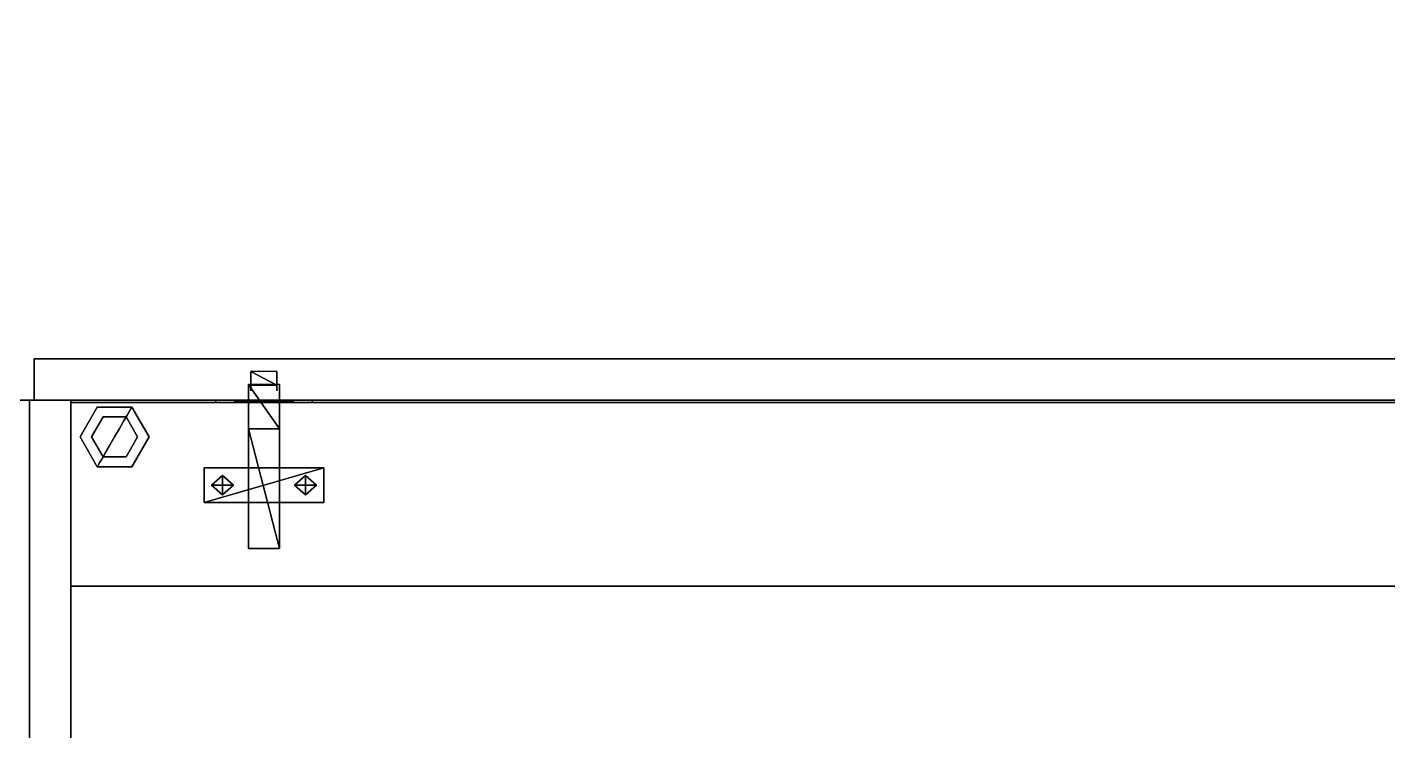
# Model space of a CAD drawing. Extents: x 0 to 10401, y -4898 to 0.
# Drawn here: x 6051 to 6643, y -4592 to -4286 of the extents above; entities that cross this region are included whole.
import ezdxf

# ---------------------------------------------------------------- set-up
doc = ezdxf.new("R2010")
doc.units = 0
for name, color, linetype in [('LAYER0', 7, 'CONTINUOUS'), ('LAYER33', 7, 'CONTINUOUS'), ('LAYER35', 254, 'CONTINUOUS'), ('LAYER38', 28, 'CONTINUOUS'), ('LAYER39', 253, 'CONTINUOUS'), ('LAYER40', 9, 'CONTINUOUS'), ('LAYER41', 7, 'CONTINUOUS'), ('LAYER44', 7, 'CONTINUOUS'), ('LAYER8', 7, 'CONTINUOUS'), ('LAYER82', 9, 'CONTINUOUS')]:
    doc.layers.add(name, color=color, linetype=linetype)

msp = doc.modelspace()

# ---------------------------------------------------------------- linework, layer by layer
at = {"layer": 'LAYER0', "invisible_edges": 1}
for points in [[(10401, 0, 67), (0, -4898, 67), (0, 0, 67), (10401, 0, 67)], [(10401, -4898, 72), (0, 0, 72), (0, -4898, 72), (10401, -4898, 72)], [(0, 0, 72), (10401, -4898, 72), (10401, 0, 72), (0, 0, 72)], [(0, -4898, 67), (10401, 0, 67), (10401, -4898, 67), (0, -4898, 67)]]:
    msp.add_3dface(points, dxfattribs=at)
at = {"layer": 'LAYER33', "invisible_edges": 1}
for points in [[(6070, -4798, 273), (7034, -4448, 273), (7034, -4798, 273), (6070, -4798, 273)], [(7034, -4448, 273), (6070, -4798, 273), (6070, -4448, 273), (7034, -4448, 273)], [(6070, -4448, 291), (7034, -4448, 273), (6070, -4448, 273), (6070, -4448, 291)], [(7034, -4448, 273), (6070, -4448, 291), (7034, -4448, 291), (7034, -4448, 273)], [(6070, -4798, 273), (6070, -4448, 291), (6070, -4448, 273), (6070, -4798, 273)], [(6070, -4448, 291), (6070, -4798, 273), (6070, -4798, 291), (6070, -4448, 291)], [(6070, -4448, 291), (7034, -4798, 291), (7034, -4448, 291), (6070, -4448, 291)], [(7034, -4798, 291), (6070, -4448, 291), (6070, -4798, 291), (7034, -4798, 291)]]:
    msp.add_3dface(points, dxfattribs=at)
at = {"layer": 'LAYER35'}
for points, invisible_edges in [([(6074, -4464, 342.834), (6104, -4464, 342.834), (6096.5, -4451.01, 342.834), (6081.5, -4451.01, 342.834)], 1), ([(6104, -4464, 502.17), (6074, -4464, 502.17), (6081.5, -4451.01, 502.17), (6096.5, -4451.01, 502.17)], 1), ([(6074, -4464, 342.834), (6081.5, -4451.01, 342.834), (6081.5, -4451.01, 317.938), (6074, -4464, 317.938)], 8), ([(6081.755, -4451.452, 314.072), (6081.5, -4451.01, 317.938), (6074, -4464, 317.938), (6074.511, -4464, 314.072)], 13), ([(6074, -4464, 342.834), (6104, -4464, 342.834), (6096.5, -4451.01, 342.834), (6081.5, -4451.01, 342.834)], 1), ([(6074.511, -4464, 530.933), (6074, -4464, 527.066), (6081.5, -4451.01, 527.066), (6081.755, -4451.452, 530.933)], 13), ([(6082.505, -4452.75, 310.469), (6081.755, -4451.452, 314.072), (6074.511, -4464, 314.072), (6076.01, -4464, 310.469)], 15), ([(6076.01, -4464, 534.535), (6074.511, -4464, 530.933), (6081.755, -4451.452, 530.933), (6082.505, -4452.75, 534.535)], 15), ([(6081.755, -4451.452, 530.933), (6081.5, -4451.01, 527.066), (6096.5, -4451.01, 527.066), (6096.245, -4451.452, 530.933)], 9), ([(6096.245, -4451.452, 314.072), (6096.5, -4451.01, 317.938), (6081.5, -4451.01, 317.938), (6081.755, -4451.452, 314.072)], 12), ([(6082.505, -4452.75, 534.535), (6081.755, -4451.452, 530.933), (6096.245, -4451.452, 530.933), (6095.495, -4452.75, 534.535)], 11), ([(6095.495, -4452.75, 310.469), (6096.245, -4451.452, 314.072), (6081.755, -4451.452, 314.072), (6082.505, -4452.75, 310.469)], 14), ([(6095.495, -4452.75, 534.535), (6096.245, -4451.452, 530.933), (6103.489, -4464, 530.933), (6101.99, -4464, 534.535)], 14), ([(6101.99, -4464, 310.469), (6103.489, -4464, 314.072), (6096.245, -4451.452, 314.072), (6095.495, -4452.75, 310.469)], 11), ([(6096.245, -4451.452, 530.933), (6096.5, -4451.01, 527.066), (6104, -4464, 527.066), (6103.489, -4464, 530.933)], 12), ([(6103.489, -4464, 314.072), (6104, -4464, 317.938), (6096.5, -4451.01, 317.938), (6096.245, -4451.452, 314.072)], 9), ([(6083.697, -4454.814, 307.375), (6082.505, -4452.75, 310.469), (6076.01, -4464, 310.469), (6078.394, -4464, 307.375)], 15), ([(6078.394, -4464, 537.629), (6076.01, -4464, 534.535), (6082.505, -4452.75, 534.535), (6083.697, -4454.814, 537.629)], 15), ([(6085.25, -4457.505, 305.001), (6083.697, -4454.814, 307.375), (6078.394, -4464, 307.375), (6081.5, -4464, 305.001)], 15), ([(6081.5, -4464, 540.003), (6078.394, -4464, 537.629), (6083.697, -4454.814, 537.629), (6085.25, -4457.505, 540.003)], 15), ([(6079, -4464, 502.17), (6099, -4464, 502.17), (6094, -4455.34, 502.17), (6084, -4455.34, 502.17)], 1), ([(6079, -4464, 342.834), (6084, -4455.34, 342.834), (6084, -4455.34, 502.17), (6079, -4464, 502.17)], 2), ([(6083.697, -4454.814, 537.629), (6082.505, -4452.75, 534.535), (6095.495, -4452.75, 534.535), (6094.303, -4454.814, 537.629)], 11), ([(6094.303, -4454.814, 307.375), (6095.495, -4452.75, 310.469), (6082.505, -4452.75, 310.469), (6083.697, -4454.814, 307.375)], 14), ([(6092.75, -4457.505, 305.001), (6094.303, -4454.814, 307.375), (6083.697, -4454.814, 307.375), (6085.25, -4457.505, 305.001)], 14), ([(6085.25, -4457.505, 540.003), (6083.697, -4454.814, 537.629), (6094.303, -4454.814, 537.629), (6092.75, -4457.505, 540.003)], 11), ([(6084, -4455.34, 342.834), (6094, -4455.34, 342.834), (6094, -4455.34, 502.17), (6084, -4455.34, 502.17)], 10), ([(6092.75, -4457.505, 540.003), (6094.303, -4454.814, 537.629), (6099.606, -4464, 537.629), (6096.5, -4464, 540.003)], 14), ([(6096.5, -4464, 305.001), (6099.606, -4464, 307.375), (6094.303, -4454.814, 307.375), (6092.75, -4457.505, 305.001)], 11), ([(6094, -4455.34, 342.834), (6099, -4464, 342.834), (6099, -4464, 502.17), (6094, -4455.34, 502.17)], 8), ([(6094.303, -4454.814, 537.629), (6095.495, -4452.75, 534.535), (6101.99, -4464, 534.535), (6099.606, -4464, 537.629)], 14), ([(6099.606, -4464, 307.375), (6101.99, -4464, 310.469), (6095.495, -4452.75, 310.469), (6094.303, -4454.814, 307.375)], 11), ([(6087.059, -4460.638, 303.509), (6085.25, -4457.505, 305.001), (6081.5, -4464, 305.001), (6085.118, -4464, 303.509)], 15), ([(6085.118, -4464, 541.495), (6081.5, -4464, 540.003), (6085.25, -4457.505, 540.003), (6087.059, -4460.638, 541.495)], 15), ([(6089, -4464, 301.866), (6087.059, -4460.638, 303.509), (6085.118, -4464, 303.509), (6089, -4464, 301.866)], 7), ([(6089, -4464, 542.004), (6085.118, -4464, 541.495), (6087.059, -4460.638, 541.495), (6089, -4464, 542.004)], 7), ([(6090.941, -4460.638, 303.509), (6092.75, -4457.505, 305.001), (6085.25, -4457.505, 305.001), (6087.059, -4460.638, 303.509)], 14), ([(6087.059, -4460.638, 541.495), (6085.25, -4457.505, 540.003), (6092.75, -4457.505, 540.003), (6090.941, -4460.638, 541.495)], 11), ([(6089, -4464, 301.866), (6090.941, -4460.638, 303.509), (6087.059, -4460.638, 303.509), (6089, -4464, 301.866)], 6), ([(6089, -4464, 542.004), (6087.059, -4460.638, 541.495), (6090.941, -4460.638, 541.495), (6089, -4464, 542.004)], 3), ([(6089, -4464, 301.866), (6092.882, -4464, 303.509), (6090.941, -4460.638, 303.509), (6089, -4464, 301.866)], 3), ([(6089, -4464, 542.004), (6090.941, -4460.638, 541.495), (6092.882, -4464, 541.495), (6089, -4464, 542.004)], 6), ([(6092.882, -4464, 303.509), (6096.5, -4464, 305.001), (6092.75, -4457.505, 305.001), (6090.941, -4460.638, 303.509)], 11), ([(6090.941, -4460.638, 541.495), (6092.75, -4457.505, 540.003), (6096.5, -4464, 540.003), (6092.882, -4464, 541.495)], 14), ([(6081.5, -4476.99, 342.834), (6074, -4464, 342.834), (6104, -4464, 342.834), (6096.5, -4476.99, 342.834)], 2), ([(6081.5, -4476.99, 342.834), (6074, -4464, 342.834), (6074, -4464, 317.938), (6081.5, -4476.99, 317.938)], 2), ([(6074.511, -4464, 314.072), (6074, -4464, 317.938), (6081.5, -4476.99, 317.938), (6081.755, -4476.548, 314.072)], 9), ([(6081.755, -4476.548, 530.933), (6081.5, -4476.99, 527.066), (6074, -4464, 527.066), (6074.511, -4464, 530.933)], 12), ([(6076.01, -4464, 310.469), (6074.511, -4464, 314.072), (6081.755, -4476.548, 314.072), (6082.505, -4475.25, 310.469)], 11), ([(6082.505, -4475.25, 534.535), (6081.755, -4476.548, 530.933), (6074.511, -4464, 530.933), (6076.01, -4464, 534.535)], 14), ([(6078.394, -4464, 307.375), (6076.01, -4464, 310.469), (6082.505, -4475.25, 310.469), (6083.697, -4473.186, 307.375)], 11), ([(6083.697, -4473.186, 537.629), (6082.505, -4475.25, 534.535), (6076.01, -4464, 534.535), (6078.394, -4464, 537.629)], 14), ([(6081.5, -4464, 305.001), (6078.394, -4464, 307.375), (6083.697, -4473.186, 307.375), (6085.25, -4470.495, 305.001)], 11), ([(6085.25, -4470.495, 540.003), (6083.697, -4473.186, 537.629), (6078.394, -4464, 537.629), (6081.5, -4464, 540.003)], 14), ([(6084, -4472.66, 502.17), (6079, -4464, 502.17), (6099, -4464, 502.17), (6094, -4472.66, 502.17)], 2), ([(6084, -4472.66, 342.834), (6079, -4464, 342.834), (6079, -4464, 502.17), (6084, -4472.66, 502.17)], 8), ([(6085.118, -4464, 303.509), (6081.5, -4464, 305.001), (6085.25, -4470.495, 305.001), (6087.059, -4467.362, 303.509)], 11), ([(6087.059, -4467.362, 541.495), (6085.25, -4470.495, 540.003), (6081.5, -4464, 540.003), (6085.118, -4464, 541.495)], 14), ([(6089, -4464, 301.866), (6085.118, -4464, 303.509), (6087.059, -4467.362, 303.509), (6089, -4464, 301.866)], 3), ([(6089, -4464, 542.004), (6087.059, -4467.362, 541.495), (6085.118, -4464, 541.495), (6089, -4464, 542.004)], 6), ([(6087.059, -4467.362, 303.509), (6085.25, -4470.495, 305.001), (6092.75, -4470.495, 305.001), (6090.941, -4467.362, 303.509)], 14), ([(6090.941, -4467.362, 541.495), (6092.75, -4470.495, 540.003), (6085.25, -4470.495, 540.003), (6087.059, -4467.362, 541.495)], 11), ([(6089, -4464, 301.866), (6087.059, -4467.362, 303.509), (6090.941, -4467.362, 303.509), (6089, -4464, 301.866)], 6), ([(6089, -4464, 542.004), (6090.941, -4467.362, 541.495), (6087.059, -4467.362, 541.495), (6089, -4464, 542.004)], 3), ([(6089, -4464, 301.866), (6090.941, -4467.362, 303.509), (6092.882, -4464, 303.509), (6089, -4464, 301.866)], 7), ([(6089, -4464, 542.004), (6092.882, -4464, 541.495), (6090.941, -4467.362, 541.495), (6089, -4464, 542.004)], 7), ([(6090.941, -4467.362, 303.509), (6092.75, -4470.495, 305.001), (6096.5, -4464, 305.001), (6092.882, -4464, 303.509)], 15), ([(6092.882, -4464, 541.495), (6096.5, -4464, 540.003), (6092.75, -4470.495, 540.003), (6090.941, -4467.362, 541.495)], 15), ([(6092.75, -4470.495, 305.001), (6094.303, -4473.186, 307.375), (6099.606, -4464, 307.375), (6096.5, -4464, 305.001)], 15), ([(6096.5, -4464, 540.003), (6099.606, -4464, 537.629), (6094.303, -4473.186, 537.629), (6092.75, -4470.495, 540.003)], 15), ([(6094.303, -4473.186, 307.375), (6095.495, -4475.25, 310.469), (6101.99, -4464, 310.469), (6099.606, -4464, 307.375)], 15), ([(6099.606, -4464, 537.629), (6101.99, -4464, 534.535), (6095.495, -4475.25, 534.535), (6094.303, -4473.186, 537.629)], 15), ([(6101.99, -4464, 534.535), (6103.489, -4464, 530.933), (6096.245, -4476.548, 530.933), (6095.495, -4475.25, 534.535)], 15), ([(6095.495, -4475.25, 310.469), (6096.245, -4476.548, 314.072), (6103.489, -4464, 314.072), (6101.99, -4464, 310.469)], 15), ([(6103.489, -4464, 530.933), (6104, -4464, 527.066), (6096.5, -4476.99, 527.066), (6096.245, -4476.548, 530.933)], 13), ([(6096.245, -4476.548, 314.072), (6096.5, -4476.99, 317.938), (6104, -4464, 317.938), (6103.489, -4464, 314.072)], 13), ([(6082.505, -4475.25, 310.469), (6081.755, -4476.548, 314.072), (6096.245, -4476.548, 314.072), (6095.495, -4475.25, 310.469)], 14), ([(6095.495, -4475.25, 534.535), (6096.245, -4476.548, 530.933), (6081.755, -4476.548, 530.933), (6082.505, -4475.25, 534.535)], 11), ([(6083.697, -4473.186, 307.375), (6082.505, -4475.25, 310.469), (6095.495, -4475.25, 310.469), (6094.303, -4473.186, 307.375)], 14), ([(6094.303, -4473.186, 537.629), (6095.495, -4475.25, 534.535), (6082.505, -4475.25, 534.535), (6083.697, -4473.186, 537.629)], 11), ([(6085.25, -4470.495, 305.001), (6083.697, -4473.186, 307.375), (6094.303, -4473.186, 307.375), (6092.75, -4470.495, 305.001)], 14), ([(6092.75, -4470.495, 540.003), (6094.303, -4473.186, 537.629), (6083.697, -4473.186, 537.629), (6085.25, -4470.495, 540.003)], 11), ([(6094, -4472.66, 342.834), (6084, -4472.66, 342.834), (6084, -4472.66, 502.17), (6094, -4472.66, 502.17)], 2), ([(6081.755, -4476.548, 314.072), (6081.5, -4476.99, 317.938), (6096.5, -4476.99, 317.938), (6096.245, -4476.548, 314.072)], 12), ([(6096.245, -4476.548, 530.933), (6096.5, -4476.99, 527.066), (6081.5, -4476.99, 527.066), (6081.755, -4476.548, 530.933)], 9)]:
    msp.add_3dface(points, dxfattribs=dict(at, invisible_edges=invisible_edges))
for points in [[(6081.5, -4451.01, 502.17), (6074, -4464, 502.17), (6074, -4464, 527.066), (6081.5, -4451.01, 527.066)], [(6096.5, -4451.01, 502.17), (6081.5, -4451.01, 502.17), (6081.5, -4451.01, 527.066), (6096.5, -4451.01, 527.066)], [(6081.5, -4451.01, 342.834), (6096.5, -4451.01, 342.834), (6096.5, -4451.01, 317.938), (6081.5, -4451.01, 317.938)], [(6104, -4464, 502.17), (6096.5, -4451.01, 502.17), (6096.5, -4451.01, 527.066), (6104, -4464, 527.066)], [(6096.5, -4451.01, 342.834), (6104, -4464, 342.834), (6104, -4464, 317.938), (6096.5, -4451.01, 317.938)], [(6074, -4464, 502.17), (6081.5, -4476.99, 502.17), (6081.5, -4476.99, 527.066), (6074, -4464, 527.066)], [(6099, -4464, 342.834), (6094, -4472.66, 342.834), (6094, -4472.66, 502.17), (6099, -4464, 502.17)], [(6096.5, -4476.99, 502.17), (6104, -4464, 502.17), (6104, -4464, 527.066), (6096.5, -4476.99, 527.066)], [(6104, -4464, 342.834), (6096.5, -4476.99, 342.834), (6096.5, -4476.99, 317.938), (6104, -4464, 317.938)], [(6081.5, -4476.99, 502.17), (6096.5, -4476.99, 502.17), (6096.5, -4476.99, 527.066), (6081.5, -4476.99, 527.066)], [(6096.5, -4476.99, 342.834), (6081.5, -4476.99, 342.834), (6081.5, -4476.99, 317.938), (6096.5, -4476.99, 317.938)]]:
    msp.add_3dface(points, dxfattribs=at)
at = {"layer": 'LAYER38'}
for points in [[(6145, -4448, 294.5), (6133, -4448, 294.5), (6145, -4448, 294.5)], [(6133, -4449, 312.5), (6133, -4448, 312.5), (6133, -4449, 312.5)], [(6175, -4448, 312.5), (6133, -4448, 312.5), (6133, -4449, 312.5), (6175, -4449, 312.5)], [(6145, -4449, 294.5), (6145, -4448, 294.5), (6133, -4448, 294.5), (6133, -4449, 294.5)], [(6133, -4449, 294.5), (6133, -4448, 294.5), (6133, -4448, 312.5), (6133, -4449, 312.5)], [(6175, -4448, 312.5), (6175, -4448, 294.5), (6133, -4448, 294.5), (6133, -4448, 312.5)], [(6133, -4449, 312.5), (6133, -4449, 294.5), (6133, -4449, 294.5), (6133, -4449, 312.5)], [(6163, -4448, 307.5), (6145, -4448, 307.5), (6163, -4448, 307.5)], [(6163, -4449, 307.5), (6163, -4448, 307.5), (6145, -4448, 307.5), (6145, -4449, 307.5)], [(6145, -4449, 307.5), (6145, -4448, 307.5), (6145, -4448, 294.5), (6145, -4449, 294.5)], [(6163, -4448, 294.5), (6175, -4448, 294.5), (6163, -4448, 294.5)], [(6163, -4449, 307.5), (6163, -4448, 307.5), (6163, -4448, 294.5), (6163, -4449, 294.5)], [(6163, -4449, 294.5), (6163, -4448, 294.5), (6175, -4448, 294.5), (6175, -4449, 294.5)], [(6175, -4449, 294.5), (6175, -4448, 294.5), (6175, -4448, 312.5), (6175, -4449, 312.5)], [(6175, -4449, 312.5), (6175, -4449, 294.5), (6175, -4449, 294.5), (6175, -4449, 312.5)]]:
    msp.add_3dface(points, dxfattribs=at)
for points, invisible_edges in [([(6133, -4449, 312.5), (6175, -4449, 312.5), (6163, -4449, 307.5), (6145, -4449, 307.5)], 10), ([(6133, -4449, 312.5), (6145, -4449, 307.5), (6145, -4449, 294.5), (6133, -4449, 294.5)], 1), ([(6141.99, -4448.25, 289.525), (6141, -4448.25, 294.5), (6145, -4448.25, 294.5), (6148.5, -4448.25, 290.5)], 8), ([(6144.808, -4448.25, 285.308), (6141.99, -4448.25, 289.525), (6148.5, -4448.25, 290.5), (6148.5, -4448.25, 287)], 10), ([(6149.025, -4448.25, 282.489), (6144.808, -4448.25, 285.308), (6148.5, -4448.25, 287), (6148.5, -4448.25, 283.5)], 10), ([(6148.683, -4448.5, 290.29), (6159.5, -4448.5, 290.5), (6163, -4448.5, 294.5), (6145, -4448.5, 294.5)], 5), ([(6145, -4448.5, 294.5), (6163, -4448.5, 294.5), (6163, -4448.5, 307.5), (6145, -4448.5, 307.5)], 1), ([(6154, -4448.25, 281.5), (6149.025, -4448.25, 282.489), (6148.5, -4448.25, 283.5), (6154, -4448.25, 283.5)], 10), ([(6148.5, -4448.5, 283.5), (6159.5, -4448.5, 283.5), (6159.5, -4448.5, 290.5), (6148.683, -4448.5, 290.29)], 4), ([(6158.975, -4448.25, 282.489), (6154, -4448.25, 281.5), (6154, -4448.25, 283.5), (6159.5, -4448.25, 283.5)], 10), ([(6163.192, -4448.25, 285.308), (6158.975, -4448.25, 282.489), (6159.5, -4448.25, 283.5), (6159.5, -4448.25, 287)], 10), ([(6167, -4448.25, 294.5), (6166.01, -4448.25, 289.525), (6159.5, -4448.25, 290.5), (6163, -4448.25, 294.5)], 2), ([(6166.01, -4448.25, 289.525), (6163.192, -4448.25, 285.308), (6159.5, -4448.25, 287), (6159.5, -4448.25, 290.5)], 10), ([(6175, -4449, 312.5), (6163, -4449, 307.5), (6163, -4449, 294.5), (6175, -4449, 294.5)], 1)]:
    msp.add_3dface(points, dxfattribs=dict(at, invisible_edges=invisible_edges))
at = {"layer": 'LAYER39'}
for points in [[(6148.348, -4436.078, 288.918), (6148.348, -4441.544, 307.182), (6148.348, -4435.5, 289.409), (6148.348, -4436.078, 288.918)], [(6159.652, -4435.5, 289.409), (6148.348, -4435.5, 289.409), (6159.652, -4441.544, 307.182), (6159.652, -4435.5, 289.409)], [(6159.652, -4441.544, 307.182), (6148.348, -4435.5, 289.409), (6148.348, -4441.544, 307.182), (6159.652, -4441.544, 307.182)], [(6148.348, -4443.925, 305.692), (6148.348, -4441.544, 307.182), (6148.348, -4436.078, 288.918), (6148.348, -4443.925, 305.692)], [(6159.652, -4436.078, 288.918), (6159.652, -4435.5, 289.409), (6159.652, -4443.925, 305.692), (6159.652, -4436.078, 288.918)], [(6159.652, -4443.925, 305.692), (6159.652, -4435.5, 289.409), (6159.652, -4441.544, 307.182), (6159.652, -4443.925, 305.692)], [(6147.217, -4460.5, 297.958), (6147.217, -4460.5, 304.921), (6147.217, -4441.135, 300.942), (6147.217, -4460.5, 297.958)], [(6147.217, -4441.135, 300.942), (6147.217, -4460.5, 304.921), (6147.217, -4441.135, 307.906), (6147.217, -4441.135, 300.942)], [(6160.783, -4441.135, 307.906), (6147.217, -4441.135, 307.906), (6160.783, -4460.5, 304.921), (6160.783, -4441.135, 307.906)], [(6160.783, -4460.5, 304.921), (6147.217, -4441.135, 307.906), (6147.217, -4460.5, 304.921), (6160.783, -4460.5, 304.921)], [(6160.783, -4441.135, 300.942), (6160.783, -4441.135, 307.906), (6160.783, -4460.5, 297.958), (6160.783, -4441.135, 300.942)], [(6160.783, -4460.5, 297.958), (6160.783, -4441.135, 307.906), (6160.783, -4460.5, 304.921), (6160.783, -4460.5, 297.958)], [(6147.217, -4512.5, 290), (6147.217, -4512.5, 304.921), (6147.217, -4460.5, 290), (6147.217, -4512.5, 290)], [(6147.217, -4460.5, 290), (6147.217, -4512.5, 304.921), (6147.217, -4460.5, 304.921), (6147.217, -4460.5, 290)], [(6160.783, -4460.5, 304.921), (6147.217, -4460.5, 304.921), (6160.783, -4512.5, 304.921), (6160.783, -4460.5, 304.921)], [(6160.783, -4512.5, 304.921), (6147.217, -4460.5, 304.921), (6147.217, -4512.5, 304.921), (6160.783, -4512.5, 304.921)], [(6160.783, -4460.5, 290), (6160.783, -4460.5, 304.921), (6160.783, -4512.5, 290), (6160.783, -4460.5, 290)], [(6160.783, -4512.5, 290), (6160.783, -4460.5, 304.921), (6160.783, -4512.5, 304.921), (6160.783, -4512.5, 290)], [(6128, -4477.5, 291.99), (6128, -4477.5, 290), (6128, -4492.5, 290), (6128, -4477.5, 291.99)], [(6128, -4477.5, 291.99), (6128, -4492.5, 290), (6128, -4492.5, 291.99), (6128, -4477.5, 291.99)], [(6180, -4477.5, 290), (6128, -4477.5, 290), (6128, -4477.5, 291.99), (6180, -4477.5, 290)], [(6180, -4477.5, 290), (6128, -4477.5, 291.99), (6180, -4477.5, 291.99), (6180, -4477.5, 290)], [(6180, -4477.5, 291.99), (6128, -4477.5, 291.99), (6128, -4492.5, 291.99), (6180, -4477.5, 291.99)], [(6180, -4477.5, 291.99), (6128, -4492.5, 291.99), (6180, -4492.5, 291.99), (6180, -4477.5, 291.99)], [(6131.117, -4485, 291.99), (6140.709, -4485, 291.99), (6135.913, -4480.757, 291.99), (6131.117, -4485, 291.99)], [(6131.117, -4485, 291.99), (6131.117, -4485, 292.984), (6135.913, -4480.757, 291.99), (6131.117, -4485, 291.99)], [(6135.913, -4480.757, 291.99), (6131.117, -4485, 292.984), (6135.913, -4480.757, 292.984), (6135.913, -4480.757, 291.99)], [(6131.117, -4485, 292.984), (6135.913, -4489.243, 292.984), (6135.913, -4480.757, 292.984), (6131.117, -4485, 292.984)], [(6135.913, -4480.757, 292.984), (6140.709, -4485, 292.984), (6135.913, -4480.757, 291.99), (6135.913, -4480.757, 292.984)], [(6135.913, -4480.757, 291.99), (6140.709, -4485, 292.984), (6140.709, -4485, 291.99), (6135.913, -4480.757, 291.99)], [(6135.913, -4480.757, 292.984), (6135.913, -4489.243, 292.984), (6140.709, -4485, 292.984), (6135.913, -4480.757, 292.984)], [(6167.291, -4485, 291.99), (6176.883, -4485, 291.99), (6172.087, -4480.757, 291.99), (6167.291, -4485, 291.99)], [(6167.291, -4485, 291.99), (6167.291, -4485, 292.984), (6172.087, -4480.757, 291.99), (6167.291, -4485, 291.99)], [(6172.087, -4480.757, 291.99), (6167.291, -4485, 292.984), (6172.087, -4480.757, 292.984), (6172.087, -4480.757, 291.99)], [(6167.291, -4485, 292.984), (6172.087, -4489.243, 292.984), (6172.087, -4480.757, 292.984), (6167.291, -4485, 292.984)], [(6172.087, -4480.757, 292.984), (6176.883, -4485, 292.984), (6172.087, -4480.757, 291.99), (6172.087, -4480.757, 292.984)], [(6172.087, -4480.757, 291.99), (6176.883, -4485, 292.984), (6176.883, -4485, 291.99), (6172.087, -4480.757, 291.99)], [(6172.087, -4480.757, 292.984), (6172.087, -4489.243, 292.984), (6176.883, -4485, 292.984), (6172.087, -4480.757, 292.984)], [(6180, -4492.5, 291.99), (6180, -4492.5, 290), (6180, -4477.5, 290), (6180, -4492.5, 291.99)], [(6180, -4492.5, 291.99), (6180, -4477.5, 290), (6180, -4477.5, 291.99), (6180, -4492.5, 291.99)], [(6135.913, -4489.243, 292.984), (6131.117, -4485, 292.984), (6135.913, -4489.243, 291.99), (6135.913, -4489.243, 292.984)], [(6135.913, -4489.243, 291.99), (6131.117, -4485, 292.984), (6131.117, -4485, 291.99), (6135.913, -4489.243, 291.99)], [(6131.117, -4485, 291.99), (6135.913, -4489.243, 291.99), (6140.709, -4485, 291.99), (6131.117, -4485, 291.99)], [(6140.709, -4485, 292.984), (6135.913, -4489.243, 292.984), (6140.709, -4485, 291.99), (6140.709, -4485, 292.984)], [(6140.709, -4485, 291.99), (6135.913, -4489.243, 292.984), (6135.913, -4489.243, 291.99), (6140.709, -4485, 291.99)], [(6172.087, -4489.243, 292.984), (6167.291, -4485, 292.984), (6172.087, -4489.243, 291.99), (6172.087, -4489.243, 292.984)], [(6172.087, -4489.243, 291.99), (6167.291, -4485, 292.984), (6167.291, -4485, 291.99), (6172.087, -4489.243, 291.99)], [(6167.291, -4485, 291.99), (6172.087, -4489.243, 291.99), (6176.883, -4485, 291.99), (6167.291, -4485, 291.99)], [(6176.883, -4485, 292.984), (6172.087, -4489.243, 292.984), (6176.883, -4485, 291.99), (6176.883, -4485, 292.984)], [(6176.883, -4485, 291.99), (6172.087, -4489.243, 292.984), (6172.087, -4489.243, 291.99), (6176.883, -4485, 291.99)], [(6128, -4492.5, 291.99), (6128, -4492.5, 290), (6180, -4492.5, 290), (6128, -4492.5, 291.99)], [(6128, -4492.5, 291.99), (6180, -4492.5, 290), (6180, -4492.5, 291.99), (6128, -4492.5, 291.99)], [(6160.783, -4512.5, 290), (6160.783, -4512.5, 304.921), (6147.217, -4512.5, 290), (6160.783, -4512.5, 290)], [(6147.217, -4512.5, 290), (6160.783, -4512.5, 304.921), (6147.217, -4512.5, 304.921), (6147.217, -4512.5, 290)]]:
    msp.add_3dface(points, dxfattribs=at)
at = {"layer": 'LAYER40', "invisible_edges": 1}
for points in [[(7050, -4430, 275), (6054, -4448, 275), (6054, -4430, 275), (7050, -4430, 275)], [(6054, -4448, 275), (7050, -4430, 275), (7050, -4448, 275), (6054, -4448, 275)], [(6054, -4430, 605), (6054, -4448, 275), (6054, -4448, 605), (6054, -4430, 605)], [(6054, -4448, 275), (6054, -4430, 605), (6054, -4430, 275), (6054, -4448, 275)], [(7050, -4448, 605), (6054, -4430, 605), (6054, -4448, 605), (7050, -4448, 605)], [(6054, -4430, 605), (7050, -4448, 605), (7050, -4430, 605), (6054, -4430, 605)], [(6054, -4430, 605), (7050, -4430, 275), (6054, -4430, 275), (6054, -4430, 605)], [(7050, -4430, 275), (6054, -4430, 605), (7050, -4430, 605), (7050, -4430, 275)], [(7050, -4448, 605), (6054, -4448, 275), (7050, -4448, 275), (7050, -4448, 605)], [(6054, -4448, 275), (7050, -4448, 605), (6054, -4448, 605), (6054, -4448, 275)]]:
    msp.add_3dface(points, dxfattribs=at)
at = {"layer": 'LAYER41', "invisible_edges": 1}
for points in [[(6070, -4529, 553.5), (7034, -4449, 553.5), (7034, -4529, 553.5), (6070, -4529, 553.5)], [(7034, -4449, 553.5), (6070, -4529, 553.5), (6070, -4449, 553.5), (7034, -4449, 553.5)], [(6070, -4449, 571.5), (7034, -4449, 553.5), (6070, -4449, 553.5), (6070, -4449, 571.5)], [(7034, -4449, 553.5), (6070, -4449, 571.5), (7034, -4449, 571.5), (7034, -4449, 553.5)], [(6070, -4529, 553.5), (6070, -4449, 571.5), (6070, -4449, 553.5), (6070, -4529, 553.5)], [(6070, -4449, 571.5), (6070, -4529, 553.5), (6070, -4529, 571.5), (6070, -4449, 571.5)], [(6070, -4449, 571.5), (7034, -4529, 571.5), (7034, -4449, 571.5), (6070, -4449, 571.5)], [(7034, -4529, 571.5), (6070, -4449, 571.5), (6070, -4529, 571.5), (7034, -4529, 571.5)], [(7034, -4529, 571.5), (6070, -4529, 553.5), (7034, -4529, 553.5), (7034, -4529, 571.5)], [(6070, -4529, 553.5), (7034, -4529, 571.5), (6070, -4529, 571.5), (6070, -4529, 553.5)]]:
    msp.add_3dface(points, dxfattribs=at)
at = {"layer": 'LAYER44', "invisible_edges": 1}
for points in [[(6052, -4798, 272), (6034, -4448, 272), (6052, -4448, 272), (6052, -4798, 272)], [(6034, -4448, 272), (6052, -4798, 272), (6034, -4798, 272), (6034, -4448, 272)], [(6052, -4448, 572), (6034, -4448, 272), (6034, -4448, 572), (6052, -4448, 572)], [(6034, -4448, 272), (6052, -4448, 572), (6052, -4448, 272), (6034, -4448, 272)], [(6034, -4798, 572), (6052, -4448, 572), (6034, -4448, 572), (6034, -4798, 572)], [(6052, -4448, 572), (6034, -4798, 572), (6052, -4798, 572), (6052, -4448, 572)], [(6052, -4448, 572), (6052, -4798, 272), (6052, -4448, 272), (6052, -4448, 572)], [(6052, -4798, 272), (6052, -4448, 572), (6052, -4798, 572), (6052, -4798, 272)]]:
    msp.add_3dface(points, dxfattribs=at)
at = {"layer": 'LAYER8', "invisible_edges": 1}
for points in [[(6070, -4798, 272), (6052, -4448, 272), (6070, -4448, 272), (6070, -4798, 272)], [(6052, -4448, 272), (6070, -4798, 272), (6052, -4798, 272), (6052, -4448, 272)], [(6052, -4448, 272), (6070, -4448, 572), (6070, -4448, 272), (6052, -4448, 272)], [(6070, -4448, 572), (6052, -4448, 272), (6052, -4448, 572), (6070, -4448, 572)], [(6052, -4798, 572), (6070, -4448, 572), (6052, -4448, 572), (6052, -4798, 572)], [(6070, -4448, 572), (6052, -4798, 572), (6070, -4798, 572), (6070, -4448, 572)], [(6052, -4448, 272), (6052, -4798, 572), (6052, -4448, 572), (6052, -4448, 272)], [(6052, -4798, 572), (6052, -4448, 272), (6052, -4798, 272), (6052, -4798, 572)], [(6070, -4798, 272), (6070, -4448, 572), (6070, -4798, 572), (6070, -4798, 272)], [(6070, -4448, 572), (6070, -4798, 272), (6070, -4448, 272), (6070, -4448, 572)]]:
    msp.add_3dface(points, dxfattribs=at)
at = {"layer": 'LAYER82', "invisible_edges": 1}
for points in [[(5050, -4798, 572), (7052, -4448, 572), (7052, -4798, 572), (5050, -4798, 572)], [(7052, -4448, 572), (5050, -4798, 572), (5050, -4448, 572), (7052, -4448, 572)], [(5050, -4448, 590), (7052, -4448, 572), (5050, -4448, 572), (5050, -4448, 590)], [(7052, -4448, 572), (5050, -4448, 590), (7052, -4448, 590), (7052, -4448, 572)], [(5050, -4448, 590), (7052, -4798, 590), (7052, -4448, 590), (5050, -4448, 590)], [(7052, -4798, 590), (5050, -4448, 590), (5050, -4798, 590), (7052, -4798, 590)]]:
    msp.add_3dface(points, dxfattribs=at)

# ---------------------------------------------------------------- meshes
at = {"layer": 'LAYER38'}
mesh = msp.add_polymesh((2, 9), dxfattribs=at)
for k, corner in enumerate([(6167, -4448.25, 294.5), (6166.01, -4448.25, 289.525), (6163.192, -4448.25, 285.308), (6158.975, -4448.25, 282.489), (6154, -4448.25, 281.5), (6149.025, -4448.25, 282.489), (6144.808, -4448.25, 285.308), (6141.99, -4448.25, 289.525), (6141, -4448.25, 294.5), (6167, -4448, 294.5), (6166.01, -4448, 289.525), (6163.192, -4448, 285.308), (6158.975, -4448, 282.489), (6154, -4448, 281.5), (6149.025, -4448, 282.489), (6144.808, -4448, 285.308), (6141.99, -4448, 289.525), (6141, -4448, 294.5)]):
    mesh.set_mesh_vertex(divmod(k, 9), corner)

doc.saveas('drawing.dxf')
